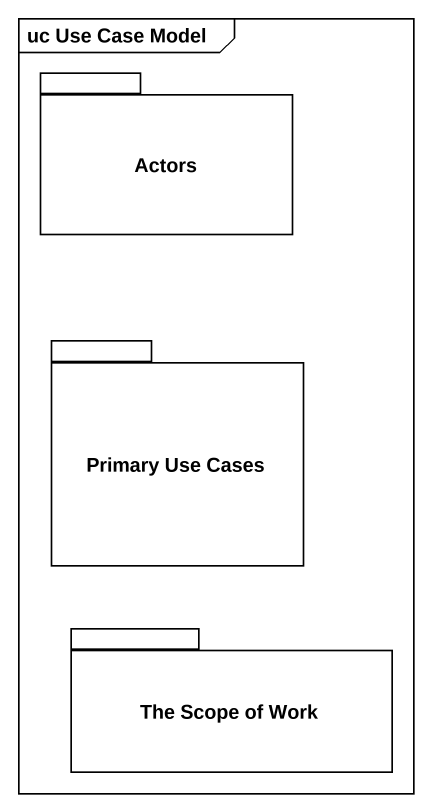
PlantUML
@startuml
mainframe uc Use Case Model
package Actors {
}
package "Primary Use Cases" as Primary_Use_Cases {
}
package "The Scope of Work" as The_Scope_of_Work {
}
@enduml
